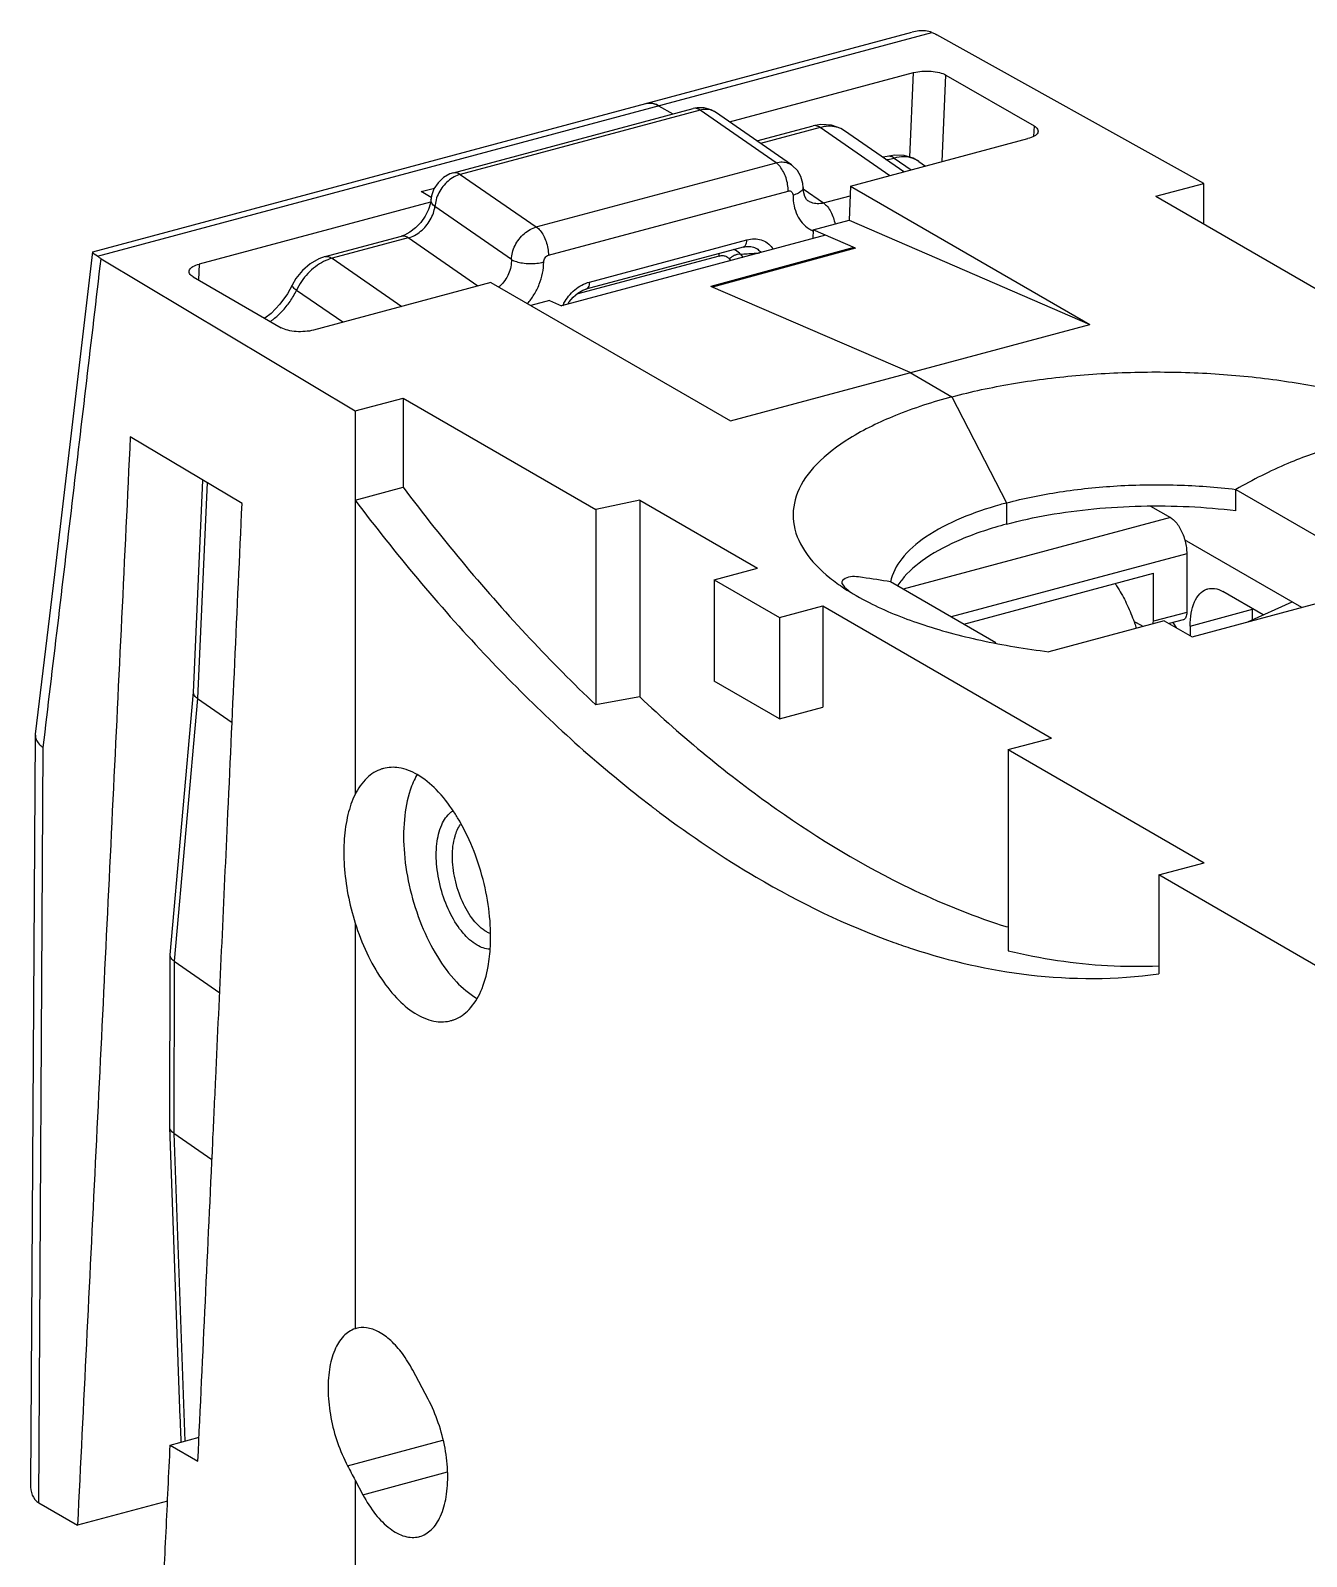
# Model space of a CAD drawing. Extents: x -77 to 255, y -304 to -148.
# Drawn here: x -47.08 to -25.09, y -202.11 to -175.8 of the extents above; entities that cross this region are included whole.
import ezdxf

# ---------------------------------------------------------------- set-up
doc = ezdxf.new("R2010")
doc.units = 0
doc.header["$LTSCALE"] = 1.21
doc.header["$MEASUREMENT"] = 0
doc.layers.get('0').update_dxf_attribs({"linetype": 'CONTINUOUS'})

msp = doc.modelspace()

# ---------------------------------------------------------------- linework, layer by layer
for p, q in [((-46.00217970051949, -179.6152112353287), (-31.88726837489949, -175.8316318657487)), ((-45.92467111283946, -179.6889494343087), (-31.54274578479948, -175.8337954987087)), ((-26.85632640479947, -178.4364972402087), (-31.46008885841948, -175.8730159460487)), ((-35.03140823595947, -177.3769450184487), (-31.85770534029947, -176.5262165573487)), ((-31.92178121671948, -177.9854571364487), (-31.85770534029947, -176.5262165573487)), ((-31.36693067287948, -178.0610352428487), (-31.30137067191947, -176.5679957295687)), ((-31.30137067191947, -176.5679957295687), (-29.78232857665948, -177.4453662328887)), ((-39.79082909301948, -178.2518463242687), (-35.65859754799948, -177.1441790044287)), ((-35.53932202327948, -177.1727745708087), (-39.67155357083948, -178.2804418906487)), ((-36.25436952129948, -177.0967720735887), (-36.00945722981947, -177.2382288645887)), ((-34.22882373241947, -178.0793291229487), (-35.53932202327948, -177.1727745708087)), ((-33.96306867083948, -178.1159830653887), (-35.27547208615948, -177.2081106164687)), ((-35.27512057555947, -177.2083541567487), (-35.27545290915947, -177.2081238828886)), ((-34.55908387199949, -177.7036816547887), (-33.59029323655949, -177.4439920116087)), ((-33.47101771183949, -177.4725875779887), (-34.49598026439946, -177.7473344097487)), ((-33.4557348594995, -177.4211300253286), (-33.59018543133948, -177.4439631851487)), ((-32.27031210461948, -178.3031915886087), (-33.47101771183949, -177.4725875779887)), ((-32.02495637485949, -178.2374226396287), (-33.04946498623949, -177.5287052356286)), ((-29.78232857665948, -177.4453662328887), (-29.79023969621949, -177.6255312243487)), ((-32.94500229701949, -178.4840459944887), (-29.88715095273949, -177.6643721753687)), ((-38.36105527743948, -179.1869964453287), (-34.22882373241947, -178.0793291229487)), ((-32.31168555247949, -177.9711094613086), (-32.38861513445949, -177.9858568740287)), ((-32.31149306873948, -177.9710578713687), (-32.31168535689949, -177.9711094384487)), ((-32.19008182311947, -177.9493546127687), (-32.31149306873948, -177.9710578713687)), ((-32.19230276863948, -177.9996762291687), (-31.89786745453948, -178.2033557583087)), ((-31.76915283769949, -178.0568987741087), (-31.65251172477949, -178.1375868093286)), ((-39.67155357083948, -178.2804418906487), (-38.36105527743948, -179.1869964453287)), ((-40.17107358779947, -178.6783608179487), (-40.34616764705947, -178.5772297425887)), ((-40.34526986627947, -178.5777482835887), (-40.11538199229949, -178.5161255772687)), ((-38.15155867077948, -179.6749804757087), (-34.01932712575947, -178.5673131533287)), ((-33.76199335035949, -178.5077583575286), (-33.76199389899949, -178.5079741737086)), ((-33.76039955877948, -178.5317086372887), (-33.41075982371947, -178.7735765558887)), ((-32.94500229701949, -178.4840459944887), (-32.97081000003948, -179.0717811512487)), ((-32.94500229701949, -178.4840459944887), (-28.81880261699948, -180.8672622999287)), ((-27.68277271481948, -178.6580307036687), (-26.85632640479947, -178.4364972402087)), ((-26.85632640479947, -179.1353707446686), (-26.85632640479947, -178.4364972402087)), ((-40.18307262399949, -178.7578769022487), (-44.17175535273947, -179.8270651778887)), ((-40.17611522109948, -178.7120513423886), (-40.17609937657949, -178.7118721149087)), ((-38.79008602211948, -179.7476178361487), (-40.10823718057949, -178.8357693093287)), ((-33.68066153943948, -178.7340539120487), (-33.68091311881949, -178.7338800769887)), ((-33.41075982371947, -178.7735765558887), (-32.95231967125949, -178.6506891613287)), ((-27.68277271481948, -178.6580307036687), (-24.36098103227948, -180.5766358885487)), ((-33.59064473191947, -179.2379312507487), (-32.97081000003948, -179.0717811512487)), ((-32.97081000003948, -179.0717811512487), (-28.81880261699948, -180.8672622999287)), ((-41.99960653981947, -179.6981546533887), (-40.68744095993947, -179.3464213715886)), ((-40.5681654352195, -179.3750169379687), (-41.88018899353949, -179.7267120461087)), ((-40.63466460117948, -179.3285138610486), (-40.68737980943948, -179.3464049682686)), ((-40.5397049993795, -179.2787244254487), (-40.63466460117948, -179.3285138610486)), ((-39.36745983053947, -180.2056209460487), (-40.5681654352195, -179.3750169379687)), ((-33.37884834575948, -179.3295198204287), (-37.92430304705948, -180.5480841828887)), ((-33.59064473191947, -179.2379312507487), (-33.59723723079949, -179.3880664191087)), ((-32.86108654409949, -179.5534191211687), (-33.59064473191947, -179.2379312507487)), ((-34.79352730455946, -179.5332213332687), (-37.50728030985948, -180.2606578641686)), ((-37.44648433035948, -180.1363102236087), (-34.73285560979949, -179.4089071648287)), ((-32.88698275087947, -179.5422206472487), (-35.35158159103949, -180.2131951981087)), ((-32.86108654409949, -179.5534191211687), (-35.32568538425949, -180.2243936720287)), ((-34.74424852325947, -179.5238739148287), (-34.74412613589948, -179.5238608058887)), ((-32.88698275087947, -179.5422206472487), (-32.88698275087947, -179.5604692340686)), ((-45.86216623657947, -179.7335717504487), (-41.48442608173949, -182.3576395604687)), ((-44.17175535273947, -179.8270651778887), (-44.18372686549947, -180.0997000555287)), ((-41.88018899353949, -179.7267120461087), (-40.67948338631948, -180.5573160541887)), ((-35.21092593889949, -179.6875820024487), (-37.66740405107947, -180.3460544294687)), ((-44.27657772881949, -180.0460711203687), (-42.75753563355948, -180.9234416236887)), ((-39.14334961835948, -180.1455469767887), (-42.20120096263946, -180.9652207959086)), ((-39.14334961835948, -180.1455469767887), (-35.01714993833949, -182.5287632822287)), ((-41.69848988271949, -180.8304663333887), (-42.49456539495947, -180.2797705513686)), ((-31.91797627639949, -181.6980127898087), (-35.35158159103949, -180.2131951981087)), ((-38.1360994332195, -180.4563653035887), (-38.45650961027948, -180.5422530083687)), ((-38.1360994332195, -180.4563653035887), (-37.92520082783949, -180.5475656418887)), ((-35.01714993833949, -182.5287632822287), (-28.81880261699948, -180.8672622999287)), ((-31.91797627639949, -181.6980127898087), (-31.19678435327947, -182.1145598510487)), ((-41.48442608173949, -182.3576395604687), (-40.65797977425947, -182.1361060944687)), ((-40.65797977425947, -182.1361060944687), (-40.65797977425947, -183.6730315778887)), ((-40.65797977425947, -182.1361060944687), (-37.33618809171949, -184.0547112793487)), ((-31.19678435327947, -182.1145598510487), (-30.25741824623947, -183.9441887292487)), ((-41.48442608173949, -182.3576395604687), (-41.48442608173949, -188.9694048510087)), ((-43.43249975733949, -183.9534031507487), (-45.35968841501949, -182.8036231109687)), ((-44.26923871885947, -187.2114890678886), (-44.10846621337947, -183.5501147980687)), ((-44.03664965393949, -183.5929612757487), (-44.2001294590595, -187.3159906241887)), ((-41.48442608173949, -183.8945650438886), (-40.65797977425947, -183.6730315778887)), ((-26.30457119893948, -184.0777359653287), (-26.30457119893948, -183.7113351563487)), ((-26.30457119893948, -183.7113351563487), (-23.54002697695948, -185.3080845587287)), ((-36.57740717341949, -183.8989265667886), (-37.33618809171949, -184.0547112793487)), ((-37.33618809171949, -184.0547112793487), (-37.33618809171949, -187.4240691050087)), ((-36.57740717341949, -183.8989265667886), (-36.57740717341949, -187.2888527892086)), ((-36.57740717341949, -183.8989265667886), (-34.55055123221948, -185.0696009183487)), ((-30.25741824623947, -183.9441887292487), (-30.25741824623947, -184.3092565030487)), ((-27.77353447893948, -184.0002428970487), (-27.43252155415948, -184.1972056298687)), ((-27.43252155415948, -184.1972056298687), (-32.03796808873949, -185.4317208214887)), ((-25.16760002863948, -185.7443644380087), (-27.18707464093949, -184.5779534078687)), ((-27.15101378595949, -184.8194665951487), (-31.21288505513948, -185.9082734599487)), ((-27.15101378595949, -184.8194665951487), (-27.15101378595949, -185.8307346691287)), ((-35.29435290945949, -185.2689810352086), (-34.55055123221948, -185.0696009183487)), ((-30.99545494897947, -186.0338570492687), (-27.72644264525948, -185.1575803791687)), ((-27.72644264525948, -185.9849815310687), (-27.72644264525948, -185.1575803791687)), ((-27.05933872419948, -186.2514553669287), (-22.92710717917949, -185.1437880445487)), ((-35.29435290945949, -185.2689810352086), (-35.29435290945949, -187.0157168000487)), ((-35.29435290945949, -185.2689810352086), (-34.16832183157948, -185.9193556729887)), ((-30.43860277083948, -186.3554845264086), (-32.25498462701948, -185.3063760988487)), ((-25.83265335181949, -185.8737176311686), (-26.52833607525949, -185.4719042082286)), ((-26.09952919347948, -185.9941731611486), (-25.33361761887949, -185.6484757626287)), ((-34.16832183157948, -185.9193556729887), (-33.42452015433949, -185.7199755561287)), ((-34.16832183157948, -185.9193556729887), (-34.16832183157948, -187.6660914403686)), ((-33.42452015433949, -185.7199755561287), (-33.42452015433949, -187.4667113209687)), ((-33.42452015433949, -185.7199755561287), (-29.48341137667948, -187.9962867921687)), ((-27.53790193267947, -185.9750461458087), (-29.52756908363948, -186.5083873346487)), ((-27.15101378595949, -185.8307346691287), (-27.72644264525948, -185.9849815310687)), ((-27.53790193267947, -185.9750461458087), (-27.05933872419948, -186.2514553669287)), ((-27.21183392593949, -185.9588772373287), (-27.45366317049948, -186.0237008922887)), ((-27.09135161419948, -186.0660515035486), (-26.01697141345947, -185.7780579977487)), ((-26.01697141345947, -185.9569103603887), (-26.01697141345947, -185.7780579977487)), ((-27.90019764445948, -186.0721614989487), (-28.01516325145948, -186.0081882334487)), ((-27.32066892289949, -186.1005158974087), (-27.38355541637948, -186.0049081231687)), ((-27.09135161419948, -186.0660515035486), (-27.09135161419948, -186.2329653175487)), ((-34.16832183157948, -187.6660914403686), (-35.29435290945949, -187.0157168000487)), ((-44.67185461415949, -191.7339642012286), (-44.26901480769948, -187.2081162069687)), ((-44.2001294590595, -187.3159906241887), (-44.60311092893949, -191.8434301900687)), ((-44.2001294590595, -187.3159906241887), (-43.60442259103948, -187.7280787433687)), ((-34.16832183157948, -187.6660914403686), (-33.42452015433949, -187.4667113209687)), ((-46.99692374099948, -187.9475478853287), (-47.07749970125948, -200.8678671424287)), ((-46.99572148279947, -187.9284182004487), (-46.99692214841949, -187.9475341185287)), ((-30.22721305645948, -188.1956669090287), (-29.48341137667948, -187.9962867921687)), ((-46.93687808257948, -201.1804877313087), (-46.86032280261946, -188.1618250742487)), ((-30.22721305645948, -188.1956669090287), (-30.22721305645948, -191.6645804258487)), ((-30.22721305645948, -188.1956669090287), (-26.84911982027948, -190.1467908274486)), ((-27.63424381263948, -190.3572476176087), (-26.84911982027948, -190.1467908274486)), ((-27.63424381263948, -190.3572476176087), (-27.63424381263948, -192.0594818509287)), ((-24.56547131417948, -192.1297136205487), (-27.63424381263948, -190.3572476176087)), ((-41.48442608173949, -191.1853636321887), (-41.48442608173949, -198.1793157199487)), ((-44.67975684625949, -194.6996346579887), (-44.67216687667948, -191.7408413096487)), ((-44.67216633819947, -191.7407749089687), (-44.67185607465947, -191.7339806197887)), ((-44.60311092893949, -191.8434301900687), (-44.61071181289947, -194.8064778225087)), ((-44.60311092893949, -191.8434301900687), (-43.81823247329947, -192.3863802598687)), ((-44.67969638917947, -194.7032312548087), (-44.67975691229947, -194.6996606167887)), ((-44.49674619119949, -199.7198070382487), (-44.67969490835947, -194.7032743001887)), ((-44.61071181289947, -194.8064778225087), (-44.41708500431949, -200.1158084966887)), ((-44.61071181289947, -194.8064778225087), (-43.95102538525947, -195.2628246466687)), ((-41.46601139161947, -198.1740545366687), (-41.48442608173949, -198.1793157199487)), ((-40.22553973997947, -199.3928424826287), (-40.48932379711948, -198.8959020007687)), ((-44.67088568797948, -200.1838411597087), (-44.17445906335948, -200.0507712810687)), ((-41.61425560617948, -200.5429022932487), (-39.9707031477995, -200.1023390443287)), ((-44.67088568797948, -200.1838411597087), (-44.19358353615948, -200.4605884141887)), ((-41.3510261097795, -201.0399914286087), (-39.8913150363195, -200.6487078728487)), ((-41.48442608173949, -200.7886803843687), (-41.48442608173949, -204.3324028905087)), ((-41.48442608173949, -200.7886803843687), (-41.3510261097795, -201.0399914286087)), ((-46.93687712499948, -201.1804882824887), (-46.26976283565949, -201.5658028306287)), ((-44.71681133653948, -201.1495766856887), (-46.26970605903949, -201.5658421371287))]:
    msp.add_line(p, q)
for points in [[(-35.4654105327995, -177.1329625803287), (-35.59108268937948, -177.1311273973087), (-35.65843041345948, -177.1441343588487)], [(-35.27511336195948, -177.2083592189687), (-35.34677894633947, -177.1678588884887), (-35.4654105327995, -177.1329625803287)], [(-33.04889636913947, -177.5290992886887), (-33.11332519125948, -177.4901318685286), (-33.27637854307949, -177.4323736147287), (-33.4557348594995, -177.4211300253286)], [(-31.76870664351949, -178.0572079302087), (-31.86500047429948, -178.0026455628287), (-32.02115226257948, -177.9553759494687), (-32.19008182311947, -177.9493546127687)], [(-39.79095159213949, -178.2518792502887), (-39.85110658231949, -178.2722481148086), (-39.96121880557948, -178.3344180387287), (-40.05537306989947, -178.4233224862687), (-40.12577374443947, -178.5321963020487), (-40.16714288699947, -178.6521514342487)], [(-33.76668734401949, -178.4385690851887), (-33.79978204795947, -178.3177542188687), (-33.86225351305947, -178.2111826565487), (-33.94964096083947, -178.1256347428087), (-33.96316541435948, -178.1159162506887)], [(-33.68066274593949, -178.7340530763886), (-33.70309313033948, -178.7138585803287), (-33.73520886493949, -178.6604680876687), (-33.75736856153947, -178.5768316407687), (-33.76668734401949, -178.4385690851887)], [(-40.16714288699947, -178.6521514342487), (-40.18566556775949, -178.7749556539687), (-40.21882723117949, -178.8838020098087), (-40.2748348001395, -178.9981464572687), (-40.35095469107949, -179.1077086689286), (-40.44180640929949, -179.2036035292087), (-40.5397049993795, -179.2787244254487)], [(-46.00794094883949, -179.6167556366087), (-46.31898155611947, -182.2510812696487), (-46.66702121817949, -185.1800327777486), (-46.99571930093947, -187.9284000165887)], [(-34.7936153053995, -179.5332451025887), (-34.76920993891949, -179.5276233028086), (-34.74422317913948, -179.5238712249687)], [(-41.99943043145947, -179.6981073585887), (-42.11079499917949, -179.7373129951887), (-42.2602417005395, -179.8220420154686), (-42.39338490135947, -179.9367831398087), (-42.50443114865948, -180.0765335105487), (-42.56705790681949, -180.1884784936686)], [(-42.56705480801949, -180.1884718693487), (-42.64989477441949, -180.3408929564287), (-42.77877810821948, -180.5203408754087), (-42.92899781793949, -180.6772932539087), (-43.0377357310195, -180.7616032503887)], [(-37.81759721271948, -180.5194780399486), (-37.79348252383949, -180.4799687514287), (-37.72449025135947, -180.3949852383887), (-37.64419073707947, -180.3261573928087), (-37.55895448387949, -180.2785294337086), (-37.50729911855947, -180.2606629340087)]]:
    msp.add_lwpolyline(points)
for points, start_tangent, end_tangent in [([(-31.54274578479948, -175.8337954987087), (-31.7688515809995, -175.8084649194487), (-31.88458885269949, -175.8305806384886)], (-0.9264897402349405, 0.3763200250310803), (-0.9649080232943984, -0.2625880929937544)), ([(-31.54274578479948, -175.8337954987087), (-31.51350737489949, -175.8462998018687), (-31.48592871529948, -175.8593854907087), (-31.46008885841948, -175.8730159460487)], (0.9264897434142099, -0.376320017203804), (0.87368673196616, -0.4864889458007156)), ([(-31.85770534029947, -176.5262165573487), (-31.71420346321949, -176.5022467221287), (-31.55809776577948, -176.5017283487687), (-31.41308955185949, -176.5248001365086), (-31.30137067191947, -176.5679957295687)], (0.965900154860657, 0.2589148331790961), (0.8659387142342154, -0.500150120654183)), ([(-36.41076560677948, -177.0513045927687), (-36.4649094583595, -177.0596212792087)], (-0.9996088467690745, -0.0279670066507171), (-0.9633866595250813, -0.2681159156952554)), ([(-36.46490940755947, -177.0596212792087), (-36.41076535277949, -177.0513045902287), (-36.25436952129948, -177.0967720735887)], (0.9633867109474552, 0.268115730925741), (0.865938714374416, -0.5001501204114455)), ([(-36.25436952129948, -177.0967720735887), (-36.41076560677948, -177.0513045927687)], (-0.8659387158243169, 0.5001501179011488), (-0.9996088469932872, -0.02796699863680378)), ([(-35.53932202327948, -177.1727745682687), (-35.60621660881947, -177.1428655628087), (-35.65845231333947, -177.1441866701487)], (-0.822401679335181, 0.5689072664562075), (-0.9679844963467371, -0.2510099895070987)), ([(-35.27546887559947, -177.2081470248287), (-35.33589215835948, -177.1769310420487), (-35.43320450881947, -177.1592461167887), (-35.53932199279947, -177.1727745885887)], (-0.8230732717909741, 0.5679351981197337), (-0.9659008750100084, -0.2589121465959063)), ([(-33.47101771183949, -177.4725875779887), (-33.53921310249947, -177.4424296322086), (-33.59020248743948, -177.4440423975887)], (-0.8224016823930762, 0.5689072620357716), (-0.9681587025822489, -0.2503372257860514)), ([(-33.07570755249948, -177.5119647814287), (-33.19093166291947, -177.4652169526486), (-33.32645839973947, -177.4509405626087), (-33.47101767119949, -177.4725876059287)], (-0.8625987292337493, 0.5058887548901647), (-0.9659006591239584, -0.2589129519817478)), ([(-33.04944816889949, -177.5287278517887), (-33.07108477535948, -177.5147165590087), (-33.07570755249948, -177.5119647814287)], (-0.8220865059980933, 0.5693626056001982), (-0.8625987136846556, 0.5058887814031635)), ([(-29.78232857665948, -177.4453662328887), (-29.72105961867948, -177.5020852025087), (-29.71436689901948, -177.5370822953287)], (0.8659387141448502, -0.500150120808906), (-0.02615262999741551, -0.9996579614769335)), ([(-29.71436689901948, -177.5370822953287), (-29.71956988835949, -177.5636279064487), (-29.77793478559948, -177.6205995527287)], (-0.02615262655139147, -0.9996579615670871), (-0.86580946454756, -0.500373831349989)), ([(-29.77793478559948, -177.6205995527287), (-29.88715095273949, -177.6643721753687)], (-0.8658094662252694, -0.5003738284470061), (-0.9659001580389054, -0.2589148213224138)), ([(-34.22882967093949, -178.0793250157687), (-34.1224312908995, -178.0659908184086), (-34.02434150993949, -178.0842135734287), (-33.96318335691947, -178.1159370888487)], (0.965901079458405, 0.2589113838769712), (0.8232687156456738, -0.5676518491462197)), ([(-34.01932712575947, -178.5673131533287), (-34.02934514483948, -178.4529233541687), (-34.05740557131949, -178.3405695428087), (-34.10221325157949, -178.2342992879887), (-34.16100213577948, -178.1438366926887), (-34.22882373241947, -178.0793291229487)], (0.0002408742598880239, 0.9999999709897951), (-0.8224016828951262, 0.5689072613100175)), ([(-32.33710151637948, -178.0248137023887), (-32.30430377145949, -178.0215598277687)], (0.9970720377154809, 0.07646797765011605), (0.9926969978754645, 0.1206344495119037)), ([(-32.19230277117947, -177.9996762469487), (-32.26175977221948, -177.9692896046487), (-32.31146689657947, -177.9711595272487)], (-0.8224016776525536, 0.5689072688885822), (-0.9684235952277828, -0.2493105296735295)), ([(-32.30430377145949, -178.0215598277687), (-32.19230276863948, -177.9996762291687)], (0.9926969936521178, 0.1206344842656828), (0.9659006146239671, 0.258913117993358)), ([(-31.76917568499948, -178.0569380094887), (-31.86624551371949, -178.0067056334487), (-32.02233036537947, -177.9781276565686), (-32.19230276863948, -177.9996762291687)], (-0.8230603283811101, 0.5679539557439311), (-0.9659008031835659, -0.2589124145523783)), ([(-39.6715476297795, -178.2804460003687), (-39.77928366271948, -178.3242434311887), (-39.88129633651948, -178.3953593189287), (-39.97062020663947, -178.4889526572687), (-40.04115674323947, -178.5986401010887), (-40.08809408141948, -178.7169360468687), (-40.10823718057949, -178.8357693093287)], (-0.9658994359248307, -0.2589175152053141), (-0.0525047477676639, -0.9986206744614563)), ([(-39.79092207479948, -178.2519896945686), (-39.74087448629948, -178.2500793123087), (-39.67155357083948, -178.2804418906487)], (0.968019641082644, 0.2508744197367063), (0.8224016812088583, -0.5689072637476548)), ([(-34.01932712575947, -178.5673131533287), (-33.98784857047949, -178.5659012511487), (-33.96109811851949, -178.5787756704087), (-33.94311693273949, -178.6041227215687), (-33.9367876261195, -178.6383104433887)], (0.9659025337200526, 0.2589059585123189), (-0.002008212795302091, -0.9999979835386513)), ([(-33.76201434853948, -178.5079743007087), (-33.76205984247949, -178.5105949558687), (-33.78338407973948, -178.5587726954287), (-33.84292010239949, -178.6030904858886), (-33.93678763119948, -178.6383104459287)], (0.006210297065504899, -0.9999807159192413), (-0.9659001536333176, -0.258914837757772)), ([(-40.5681654352195, -179.3750169379687), (-40.45942402963948, -179.3313748027487), (-40.3554858885195, -179.2612232971287), (-40.2636883454195, -179.1702816984687), (-40.18876454809947, -179.0639885607887), (-40.13590121719949, -178.9502139496287), (-40.10823718057949, -178.8357693093287)], (0.9658993342650319, 0.2589178944498971), (0.1247789298612062, 0.9921845688493105)), ([(-40.10823715771949, -178.8357693042487), (-40.16089092591949, -178.7763681479687), (-40.17638427059947, -178.7160957132687), (-40.17609425593949, -178.7120533235887)], (-0.78026279682987, 0.6254518110000393), (0.09408474974367416, 0.9955641917353548)), ([(-33.9367876261195, -178.6383104433887), (-33.91863014655948, -178.8205505208687), (-33.86449242907946, -178.9825380201087), (-33.77696717105948, -179.1167792299087), (-33.66061177765948, -179.2164295005086)], (-0.00201129936806141, -0.9999979773353805), (0.847764519326637, -0.530372812058533)), ([(-33.41075982371947, -178.7735765558887), (-33.51816450857947, -178.7865057883487), (-33.61817630245949, -178.7668493709687), (-33.68064630197949, -178.7340317937287)], (-0.9659009200453343, -0.2589119785865008), (-0.8235148897248992, 0.5672946557137544)), ([(-33.41075982371947, -178.7735765558887), (-33.34394663501948, -178.8368486315287), (-33.28642876681948, -178.9242352055487), (-33.24026958557948, -179.0320361862887), (-33.21311809301949, -179.1368225197687)], (0.8224016839701306, -0.5689072597560112), (0.1815934535031606, -0.9833736917595445)), ([(-40.5681654352195, -179.3750169379687), (-40.63643209827947, -179.3448457359287), (-40.68737031491949, -179.3464781355087)], (-0.8224016801446403, 0.568907265286068), (-0.968118327396057, -0.2504933215873456)), ([(-38.79008602211948, -179.7476178361487), (-38.77190619817947, -179.6274264458486), (-38.7268035985195, -179.5078612900087), (-38.65784859291949, -179.3970798021487), (-38.56974569063948, -179.3026418401487), (-38.46851044479948, -179.2309881048687), (-38.36105530537949, -179.1869964250087)], (0.03532838530610667, 0.9993757577566424), (0.965899230356914, 0.2589182820812796)), ([(-38.36105527743948, -179.1869964453287), (-38.2955556167195, -179.2486729132887), (-38.23878432055949, -179.3338259814887), (-38.1927164777195, -179.4391417881287), (-38.16227102933948, -179.5565824676487), (-38.15155867077948, -179.6749804757087)], (0.8224016823021023, -0.5689072621672816), (-0.0002408767118915476, -0.9999999709892045)), ([(-34.73285561233948, -179.4089071673687), (-34.60261851695947, -179.3912699052087), (-34.48370024323947, -179.4093823759687), (-34.37970178219948, -179.4621696897486), (-34.29616574657948, -179.5474256939887)], (0.965901937017554, 0.2589081846248536), (0.5813963803934735, -0.8136204575017566)), ([(-33.66061177765948, -179.2164295005086), (-33.59326456157947, -179.2518029806886)], (0.8477645233839745, -0.530372805573158), (0.9174530840116498, -0.3978439878111928)), ([(-45.92467111283946, -179.6889494343087), (-46.00044028819948, -179.6233001498086)], (-0.7559986223299365, 0.6545732067807529), (0.6317354543358, 0.7751840528127113)), ([(-35.2109259363595, -179.6875820202287), (-35.20492801591948, -179.6433671937486)], (0.04386813193739341, 0.9990373301335258), (0.2363578690148875, 0.9716660731726416)), ([(-34.84329530255948, -179.6561931091687), (-34.89094082321947, -179.6595140194686), (-34.9406078612995, -179.6750870464887), (-34.98960842115949, -179.7022560498087), (-35.03353282657946, -179.7391028341287)], (-0.9977196617873787, 0.06749427000034143), (-0.7003879944819545, -0.7137623254176041)), ([(-34.84329392333947, -179.6561946128487), (-34.92815043383948, -179.5886571863287), (-34.96123703009948, -179.5742332502286)], (-0.6556076725569189, 0.7551017015505264), (-0.9414573790021561, 0.3371320268416971)), ([(-34.84329569625947, -179.6561925910087), (-34.72491554439949, -179.6481172401287), (-34.60724701671947, -179.6402662296687), (-34.5156604358595, -179.6342636127687)], (0.9976377020225434, 0.06869509082299155), (0.9979012638999861, 0.06475389954906469)), ([(-34.84329569625947, -179.6561925910087), (-34.79696256311948, -179.7127770981087)], (0.607608164855422, -0.7942369407179612), (0.6588218341159551, -0.7522990036495389)), ([(-34.79354740865949, -179.5331488137286), (-34.77636408767947, -179.5251819691086), (-34.7537194110995, -179.4997208287687)], (0.9636568669321566, 0.267143112983472), (0.5037596292533362, 0.8638438724298168)), ([(-34.7537194110995, -179.4997208287687), (-34.73860495821947, -179.4598973473286), (-34.73285560979949, -179.4089071648287)], (0.5037596101099929, 0.8638438835934582), (0.01278182565886715, 0.9999183091297141)), ([(-34.7441261968595, -179.5238602394687), (-34.70575738357948, -179.5217679068487), (-34.61780726229949, -179.5346497632287), (-34.54494472831948, -179.5722995609286), (-34.4932875214995, -179.6279836202487)], (0.9943300840839522, 0.1063375939430681), (0.5505085870031392, -0.8348295009376507)), ([(-34.27811988731946, -179.5718880021886), (-34.29616574657948, -179.5474256939887)], (-0.605800123701031, 0.7956168739561872), (-0.5813898979575636, 0.8136250896776069)), ([(-46.86032280261946, -188.1618250742487), (-46.35876211663947, -183.9470442886887), (-45.86216623403948, -179.7335717504487)], (0.1187251325142162, 0.9929271589142286), (0.1164895925584911, 0.9931919123842868)), ([(-45.92467111283946, -179.6889494343087), (-45.90579947417947, -179.7042326066887), (-45.88494528931949, -179.7191208268487), (-45.86216623657947, -179.7335717504487)], (0.7559986211570855, -0.6545732081353356), (0.857715530118786, -0.5141245660275823)), ([(-44.34453940645949, -179.9543550553887), (-44.33933641457949, -179.9278094442687), (-44.28097151987947, -179.8708378005286), (-44.17175535273947, -179.8270651778887)], (0.02615262020381143, 0.9996579617331497), (0.9659001550212768, 0.2589148325798925)), ([(-41.88014622501947, -179.7267416294887), (-42.02677583777947, -179.7831545189487), (-42.16813675393948, -179.8716550937887), (-42.29729555073948, -179.9879026413287), (-42.40791565715949, -180.1261996596287), (-42.49456539495947, -180.2797705513686)], (-0.965899650613034, -0.2589167143033042), (-0.417850178599075, -0.9085159482610756)), ([(-41.99942684751949, -179.6982719734486), (-41.95089449855948, -179.6961114900886), (-41.88018899353949, -179.7267120461087)], (0.968446715979001, 0.2492207020082568), (0.8224016861126744, -0.5689072566587897)), ([(-38.79009195555949, -179.7476137315086), (-38.80103624659949, -179.8731263252886), (-38.8400820917995, -179.9965491874087), (-38.90455170631947, -180.1105367648687), (-38.98926047263947, -180.2068122720887)], (0.02981775697185177, -0.9995553518285858), (-0.7363111720517121, -0.6766430801477498)), ([(-38.79009197587948, -179.7476137315086), (-38.70464521255948, -179.7837454347087), (-38.59911345003948, -179.8071937139487), (-38.47799791375948, -179.8171896858287), (-38.35181436119947, -179.8117243221087), (-38.23430843415949, -179.7902844589686)], (0.8639215495139011, -0.5036264054688757), (0.9659001397501435, 0.2589148895499316)), ([(-38.51303805449948, -180.5098131850087), (-38.40157751795948, -180.3565685232487), (-38.31089833685948, -180.1750601232487), (-38.25404584197949, -179.9834076363487), (-38.23430843415949, -179.7902844589686)], (0.6515505161457854, 0.7586052497248889), (0.002023153390923055, 0.9999979534230843)), ([(-38.23430843415949, -179.7902844589686), (-38.22788063903948, -179.7527356059487), (-38.20981665941949, -179.7176701795087), (-38.18299278113949, -179.6904100257487), (-38.15155867077948, -179.6749804757087)], (0.002026309741723977, 0.999997947032308), (0.96589777622322, 0.2589237066918332)), ([(-35.21092593889949, -179.6875820024487), (-35.14159031683948, -179.6806421255487), (-35.0810305878195, -179.6982267893887), (-35.03353278847948, -179.7391028722287)], (0.9658975298792076, 0.2589246256601433), (0.6076190883277506, -0.7942285839100436)), ([(-35.03353278847948, -179.7391028722287), (-35.01021554021949, -179.7686185332886)], (0.6076083460201049, -0.7942368021230901), (0.6320406923815859, -0.7749351993385031)), ([(-44.27657772881949, -180.0460711203687), (-44.33784668679948, -179.9893521507487), (-44.34453940645949, -179.9543550553887)], (-0.8659387141448502, 0.500150120808906), (0.02615262999741551, 0.9996579614769335)), ([(-42.49456538225948, -180.2797705539086), (-42.54780511829949, -180.2328104598687), (-42.56825073399949, -180.1988050440087), (-42.56509570093948, -180.1895842471087)], (-0.7972388293178034, 0.6036640199879222), (0.4909393673146121, 0.8711937428728058)), ([(-37.88441874023948, -180.4991051596887), (-37.80386285359947, -180.3800331219887), (-37.69745711771947, -180.2708491163287), (-37.57716839715948, -180.1886137537487)], (0.4905547697213886, 0.8714103613703452), (0.880709424480305, 0.4736569535344859)), ([(-37.57716839715948, -180.1886137537487), (-37.44648433797948, -180.1363102236087)], (0.8807094260174279, 0.4736569506763862), (0.9658983062823121, 0.2589217293333275)), ([(-37.44648433035948, -180.1363102236087), (-37.45198506611948, -180.1862110763087), (-37.46651513103947, -180.2256691939887), (-37.48936671093949, -180.2521468220087), (-37.50722616721947, -180.2605597134886)], (-0.01278183514017782, -0.9999183090085157), (-0.9636910355464218, -0.2670198269931757)), ([(-42.89092923519948, -180.7748311233487), (-42.74477512821949, -180.6418197586887), (-42.60558058567949, -180.4702223066087), (-42.49456537971949, -180.2797705615287)], (0.7881248665108077, 0.6155153895617246), (0.4348868710837625, 0.9004850966889875)), ([(-38.98926047263947, -180.2068122720887), (-39.00893444903949, -180.2240945692487)], (-0.7363111910213641, -0.6766430595053056), (-0.766057271352421, -0.6427723212834254)), ([(-37.89102128481949, -180.5110464312087), (-37.91060823065948, -180.5463151998887)], (-0.4771765204295571, -0.8788074694440988), (-0.4938013560019813, -0.8695747356096568)), ([(-37.89102128481949, -180.5110464312087), (-37.88441874023948, -180.4991051596887)], (0.477180527078488, 0.8788052938945558), (0.4905546929453287, 0.8714104045909219)), ([(-42.94661444767948, -180.8158958951686), (-42.90620243807948, -180.7865733884087)], (0.8211840010315459, 0.5706635054476692), (0.7974111039534572, 0.603436435170871)), ([(-42.90620243807948, -180.7865733884087), (-42.89092923519948, -180.7748311233487)], (0.7974110749500695, 0.6034364734973969), (0.7881248677349055, 0.6155153879943519)), ([(-42.20120096263946, -180.9652207959086), (-42.34470284225949, -180.9891906285887), (-42.50080853969948, -180.9897090019487), (-42.6458167536195, -180.9666372142087), (-42.75753563355948, -180.9234416236887)], (-0.965900154860657, -0.2589148331790961), (-0.8659387142342154, 0.500150120654183)), ([(-31.19678435327947, -182.1145598510487), (-30.17257428587948, -181.8920018227087), (-29.06129142589948, -181.7482310205887), (-27.90150612545948, -181.6882098426887), (-26.73365112055949, -181.7140180740287), (-25.59837834411948, -181.8247413577887), (-24.53519477071947, -182.0165124855487), (-23.58109082675948, -182.2826468377087), (-22.76925666429948, -182.6138754005487), (-22.12793061903947, -182.9986672928887), (-21.67941963899949, -183.4236305526887), (-21.43932545573948, -183.8739773659887), (-21.41600323669948, -184.3340376371287)], (0.9659001550940187, 0.2589148323085235), (-0.1838731998086963, -0.9829499714594386)), ([(-31.19678435327947, -182.1145598510487), (-32.17256987439949, -182.4379339617287), (-32.96171104947948, -182.8323209199687), (-33.5315838213395, -183.2813980609287), (-33.85859325875947, -183.7665582767887), (-33.92921702149948, -184.2677085800486), (-33.74054945369949, -184.7640964874487), (-33.30042003423949, -185.2351691267087), (-33.05938818457948, -185.4110653687687)], (-0.9659001551011727, -0.2589148322818351), (0.8328866428741518, -0.5534436196414457)), ([(-45.35968841501949, -182.8036231109687), (-45.65902448893948, -189.0570386152887), (-45.96238510649948, -195.3115445517687), (-46.26970605903949, -201.5658421371287)], (-0.04749630810137821, -0.9988714135046307), (-0.04939449948984554, -0.9987793467128503)), ([(-22.45300553657948, -184.6241945422087), (-22.32101871647949, -184.2884403115087), (-22.23965992821948, -183.7871489315687), (-22.32001892167948, -183.3953487601287), (-22.53306348669949, -183.1082246785487), (-22.86372221577948, -182.9172477960886), (-23.31202730087948, -182.8224060553687), (-23.88758786171948, -182.8353715539487), (-24.59230846395948, -182.9766114822887), (-25.40691909533948, -183.2639477478487), (-26.30457119893948, -183.7113351563487)], (0.4263683777397741, 0.9045496152580872), (-0.8676717379826706, -0.4971375615522651)), ([(-40.65797977425947, -183.6730315778887), (-39.57751278863947, -185.0328696938687), (-38.46843161589948, -186.2852596986087), (-37.33618809171949, -187.4240691050087)], (0.602114754466704, -0.7984095580925247), (0.726508124347431, -0.687157875060148)), ([(-30.25741824623947, -183.9441887292487), (-29.34520161753949, -183.7547263090887), (-28.34862735211948, -183.6500071611487), (-27.31780626415949, -183.6352968832286), (-26.30457119893948, -183.7113351563487)], (0.9659001551294906, 0.2589148321761932), (0.9926319182729957, -0.1211687865156409)), ([(-43.88618901759949, -193.8656051144687), (-43.68307572303948, -189.4549584849287), (-43.43249975733949, -183.9534031507487)], (0.04622555370783265, 0.9989310277413573), (0.04522010509034475, 0.9989770478322403)), ([(-41.48442608173949, -183.8945650438886), (-39.25965629709947, -186.5443016036887), (-36.9395997865995, -188.7256789224087), (-36.38274020435949, -189.1676829964887)], (0.60211475449777, -0.7984095580690965), (0.7937727946202706, -0.6082143951936076)), ([(-30.37009725887947, -183.9753471302287), (-31.03940818085948, -184.2088676664887), (-31.65185056785948, -184.5354542548687), (-32.06394992399949, -184.9075267136687), (-32.25498462701948, -185.3063760988487)], (-0.9616428965335635, -0.2743044650503125), (-0.1849613549254438, -0.9827457947934166)), ([(-30.25741824623947, -183.9441887292487), (-30.37009725887947, -183.9753471302287)], (-0.965900155458806, -0.2589148309476586), (-0.9616428938688891, -0.2743044743919951)), ([(-30.25741824623947, -184.3092565030487), (-29.53474255417947, -184.1509440561487), (-28.75338269957949, -184.0462749233487), (-27.93700283373948, -183.9982336097286), (-27.11199556071948, -184.0083742676287), (-26.30457119893948, -184.0764029301487)], (0.9659001550417672, 0.2589148325034513), (0.9926319182822364, -0.1211687864399387)), ([(-30.25741824623947, -184.3092565030487), (-31.03950653219948, -184.5739771470887), (-31.65191926215948, -184.9005688738887), (-32.06397940831948, -185.2726321759887)], (-0.9659001549860984, -0.2589148327111274), (-0.6116194591051183, -0.7911520948869203)), ([(-27.43252155415948, -184.1972056298687), (-27.37057017691949, -184.2442567473486), (-27.31029203483949, -184.3133936372687), (-27.25660987143948, -184.3996084889686), (-27.21270484875949, -184.4966750690286), (-27.17891678069948, -184.6038235517087), (-27.15791112039948, -184.7143534220887), (-27.15101378595949, -184.8194665951487)], (0.8659387151068964, -0.5001501191432605), (0, -1)), ([(-33.01172202133949, -185.2335878547887), (-33.09548503643948, -185.3022792363287), (-33.01642429031948, -185.4221174497887), (-32.94409610629948, -185.4824230441887)], (-0.9257255053683671, -0.3781960982221806), (0.7878108634122016, -0.615917237532545)), ([(-33.05938818457948, -185.4110653687687), (-32.62706758871948, -185.6614238876087)], (0.8328866436077359, -0.5534436185374627), (0.8912202523516377, -0.453570790283373)), ([(-32.25498462701948, -185.3063760988487), (-32.73879555677948, -185.2304909597887), (-33.01172202133949, -185.2335878547887)], (-0.9803302910485889, 0.1973639289550874), (-0.9257255061466428, -0.3781960963171647)), ([(-32.06397940831948, -185.2726321759887), (-32.12854953825948, -185.3644772882087)], (-0.6116194605410546, -0.7911520937768345), (-0.5356531185526548, -0.8444381188605921)), ([(-28.38636228299949, -185.3332184149887), (-28.33615481419949, -185.4104293578487), (-28.19219128957948, -185.6721131245487), (-28.06971155231948, -185.9608095651887), (-28.04892561725948, -186.0188113364087)], (0.5609833966301102, -0.8278270524121235), (0.3288079355502722, -0.9443968135901181)), ([(-27.09135161419948, -186.0660515035486), (-27.07261333569949, -185.8416678806886), (-27.01597040351947, -185.6500603721087), (-26.92659337373948, -185.5113822318887), (-26.80999014237948, -185.4325315005887), (-26.78743138891949, -185.4254908999886)], (0, 1), (0.9671046299461098, 0.2543789195998715)), ([(-26.78743138891949, -185.4254908999886), (-26.67229793871948, -185.4193161828487), (-26.52833607525949, -185.4719042082286)], (0.9671046301787836, 0.2543789187152865), (0.8659387151386846, -0.5001501190882237)), ([(-32.62706758871948, -185.6614238876087), (-31.74838387999948, -186.0252154587287), (-30.70075793105948, -186.3114858691687), (-29.52756908363948, -186.5083873346487)], (0.8912202526518355, -0.4535707896935151), (0.9926087990857855, -0.1213580321918368)), ([(-27.15101378595949, -185.8307346691287), (-27.15475793899948, -185.8755918057287), (-27.16613659797947, -185.9140376394287), (-27.18401546493948, -185.9417213305687), (-27.20728979227948, -185.9574400291287), (-27.21179458895949, -185.9588459292887)], (0, -1), (-0.9670892529379315, -0.2544373731430855)), ([(-28.06051228953947, -185.9886594002687), (-28.05341405633948, -185.9909552453087), (-28.01516325145948, -186.0081882334487)], (0.9569690872363963, -0.2901898793444364), (0.8738231545683217, -0.4862438632417552)), ([(-28.04892561725948, -186.0188113364087), (-28.02044613395948, -186.1042167637687)], (0.3288079309780277, -0.9443968151820233), (0.3038539446961339, -0.9527186259817738)), ([(-27.72971830545949, -186.0266490017087), (-27.72866388795948, -186.0196335217087), (-27.72644264525948, -185.9849815310687)], (0.1645841433013996, 0.9863630466383787), (0, 1)), ([(-44.20012945143947, -187.3159904336887), (-44.2533864061395, -187.2640754473487), (-44.26923456341947, -187.2114763856687)], (-0.8224016835554133, 0.5689072603555186), (0.04036890595176537, 0.9991848434760495)), ([(-36.57740717341949, -187.2888527892086), (-36.83043025131948, -187.3339786603487), (-37.08335737817947, -187.3790507876287), (-37.33618809171949, -187.4240691050087)], (-0.9844534904886022, -0.175645452730231), (-0.9845273830615333, -0.1752307963858206)), ([(-36.57740717341949, -187.2888527892086), (-34.22290430559949, -189.2214608772487), (-31.91360167757949, -190.5889649773887)], (0.7286350184431427, -0.6849021900230434), (0.9015421120821929, -0.4326913682318827)), ([(-46.99451837877947, -187.9475419798287), (-46.98099016859948, -188.0226995663687)], (-0.003270630885541121, -0.9999946514725019), (0.3567826004291874, -0.9341874415934882)), ([(-46.98099016859948, -188.0226995663687), (-46.86032279753948, -188.1618250259887)], (0.356782591442457, -0.9341874450256785), (0.8053088118263214, -0.592855562169133)), ([(-40.9974519909195, -188.5220865889287), (-41.02514887227949, -188.5301675659087), (-41.28205340799948, -188.6866776973887), (-41.48442608173949, -188.9694048510087)], (-0.9666687069432696, -0.2560304884513315), (-0.4478123202495617, -0.8941275780517588)), ([(-40.4146965574995, -188.6267372686287), (-40.72986207143947, -188.5097433979687), (-40.9974519909195, -188.5220865889287)], (-0.86593871410646, 0.5001501208753736), (-0.9666687065567359, -0.2560304899107283)), ([(-40.41713485589946, -188.6278733598286), (-40.53394680667947, -188.8934843907087)], (-0.5002030452092968, -0.865908143837062), (-0.3151905289378022, -0.9490284139412837)), ([(-39.68113223341948, -189.4325128148087), (-39.78130407523949, -189.2696998409687), (-40.08682848323949, -188.8865903074686), (-40.4146965574995, -188.6267372686287)], (-0.4990184013507349, 0.8665913887832931), (-0.8659387145328565, 0.5001501201371286)), ([(-41.48442608173949, -188.9694048510087), (-41.6069507109595, -189.3155479433287), (-41.67034605279946, -189.7352619984887), (-41.67044213591947, -190.1995285121687), (-41.60713283149948, -190.6942068014487), (-41.48442608173949, -191.1853636321887)], (-0.4423212434505181, -0.8968566873209943), (0.2979275459497639, -0.9545884858745948)), ([(-40.53394680667947, -188.8934843907087), (-40.63552959055949, -189.3997205588287), (-40.63552959055949, -189.9884778623887), (-40.53394680667947, -190.6120586929487), (-40.33901086939949, -191.2199442310487), (-40.06651433031948, -191.7628872142487), (-39.73853323875949, -192.1969016243487), (-39.39302043981948, -192.4801711086087)], (-0.3151905272101329, -0.9490284145150759), (0.860567523680865, -0.5093363693923535)), ([(-39.38163867187947, -191.5674915852287), (-39.62234199031948, -191.3591624921087), (-39.83401293603947, -191.0373543092086), (-39.99112087175948, -190.6408818534887), (-40.07471625701947, -190.2175655525486), (-40.07471625701947, -189.8184636024687), (-39.99112087175948, -189.4917135854087), (-39.83401293603947, -189.2767263801287), (-39.79463072371948, -189.2503398415886)], (-0.8659387148736859, 0.5001501195470311), (0.8635329334061749, 0.504292447814685)), ([(-36.38274020435949, -189.1676829964887), (-36.23572727765949, -189.2792626945887)], (0.7937727908371177, -0.6082144001309518), (0.799336463574283, -0.6008836975659756)), ([(-36.23572727765949, -189.2792626945887), (-34.57018924983947, -190.3955098931287), (-32.19833449139948, -191.5207350442487)], (0.7993364625210748, -0.6008836989670251), (0.9414211372055117, -0.3372332166656798)), ([(-39.21634940885949, -191.3393179699486), (-39.4425789640195, -191.1351727902287), (-39.6343671199395, -190.8151484848887), (-39.7625158704995, -190.4279658531087), (-39.80751572461949, -190.0325699408286), (-39.7625158704995, -189.6891561902687), (-39.66739000029949, -189.4878259325287)], (-0.8659387146650653, 0.5001501199082277), (0.6091026637451684, 0.7930913850361383)), ([(-39.14791159551947, -191.4269116174686), (-39.19107624629947, -190.8666125780487), (-39.31762859923947, -190.2946347888087), (-39.51894432055948, -189.7499575926687), (-39.68113223341948, -189.4325128148087)], (-0.0001565646695599735, 0.9999999877437521), (-0.4990184003010668, 0.8665913893877347)), ([(-31.91360167757949, -190.5889649773887), (-31.84247818507949, -190.6228553820487), (-30.24442351479948, -191.2540801952887)], (0.9015421119906777, -0.4326913684225612), (0.9535304817709866, -0.3012965654195052)), ([(-41.48442608173949, -191.1853636321887), (-41.28205340799948, -191.7018641866887), (-41.02514887227949, -192.1551408925287), (-40.72986207143947, -192.5166694049286), (-40.4146965574995, -192.7637430306686)], (0.3024204103813233, -0.9531746405485156), (0.8659387148116241, -0.5001501196544824)), ([(-39.15872602397948, -191.3679159620287), (-39.21634940885949, -191.3393179699486)], (-0.9230179268344919, 0.384756945021343), (-0.8659387121023144, 0.500150124345266)), ([(-39.15174057693949, -191.5865912142887), (-39.14791159551947, -191.4269116174686)], (0.0490577062825371, 0.9987959458539548), (-0.0001565647925127177, 0.9999999877437329)), ([(-44.60311105593948, -191.8434315997686), (-44.65631799295949, -191.7911408356687), (-44.67213562705948, -191.7407747159287)], (-0.822401683083032, 0.5689072610383844), (-0.006351309121894614, 0.9999798302328095)), ([(-39.8318761534195, -192.8682256639687), (-39.78130407523949, -192.8524519261487), (-39.51894432055948, -192.6752624202287), (-39.31762859923947, -192.3631376672887), (-39.19107624629947, -191.9373484579087), (-39.15174057693949, -191.5865912142887)], (0.9671026608124612, 0.2543864057874514), (0.04905769965179351, 0.9987959461796362)), ([(-39.1654009687195, -191.6370397240087), (-39.38163867187947, -191.5674915852287)], (-0.9990527335440879, 0.04351592350032063), (-0.8659387157382452, 0.5001501180501694)), ([(-32.19833449139948, -191.5207350442487), (-31.87804232019948, -191.6303804586887)], (0.9414211376787748, -0.3372332153445171), (0.9506437496343934, -0.3102844844349468)), ([(-31.87804232019948, -191.6303804586887), (-29.87099370793948, -192.0790770644687), (-27.63424381263948, -192.0594818509287)], (0.9506437489412706, -0.3102844865585235), (0.9900471403715005, 0.1407361355239453)), ([(-30.22721305645948, -191.6645804258487), (-28.51447178801948, -191.9181919557087), (-27.63235802011948, -191.9223361282687)], (0.9727219731198011, -0.2319740567604943), (0.9989284433026362, 0.04628136948029864)), ([(-40.4146965574995, -192.7637430306686), (-40.08682848323949, -192.8826310148887), (-39.8318761534195, -192.8682256639687)], (0.8659387144519063, -0.5001501202772822), (0.9671026606967595, 0.254386406227315)), ([(-44.19358353615948, -200.4605884141887), (-43.93677034645947, -194.9573542771687), (-43.88618901759949, -193.8656051144687)], (0.04689398427307993, 0.9988998719786665), (0.04622555382418241, 0.9989310277359733)), ([(-44.61071181289947, -194.8064779266487), (-44.66393224239948, -194.7529875230886), (-44.67960774063948, -194.7032269545887)], (-0.8224016872690127, 0.5689072549872086), (-0.04847129892744822, 0.9988245757790934)), ([(-41.48442608173949, -198.1793157199487), (-41.68500702931948, -198.3082916697687), (-41.83627643721948, -198.5473656848887), (-41.92703413987948, -198.8801289258887), (-41.94909846201949, -199.2761268943687), (-41.90085939923949, -199.7103799654087), (-41.78640754533947, -200.1429047493287), (-41.61425560617948, -200.5429022932487)], (-0.9535000552644076, -0.3013928410078309), (0.466995754767844, -0.884259557499274)), ([(-40.48932379711948, -198.8959020007687), (-40.66922528897948, -198.6091109995487), (-40.86937777411947, -198.3846254109287), (-41.07962110775949, -198.2333146086487), (-41.2883909569195, -198.1635642249087), (-41.46602997425947, -198.1739842802687)], (-0.4688563708121468, 0.8832744214279402), (-0.9667536029788147, -0.2557097399933766)), ([(-40.37412155101947, -201.7618715063087), (-40.17210531801948, -201.6453100757287), (-40.01193190709949, -201.4108963408487), (-39.91465383901948, -201.0797129900087), (-39.88815200479948, -200.6785905258087), (-39.93457342325948, -200.2400255101287), (-40.05015730689948, -199.7995478693687), (-40.22553973997947, -199.3928424826287)], (0.9653688076647735, 0.2608889901622787), (-0.4688563708880479, 0.8832744213876509)), ([(-44.48068924591948, -200.1328309315287), (-44.48726216393948, -199.9697069931087), (-44.49677970649947, -199.7188880764087)], (-0.04114849793736607, 0.999153041889729), (-0.03643749525634896, 0.9993359339778809)), ([(-44.77771942655949, -202.4275897532287), (-44.74209231721949, -201.6805333428487), (-44.70646103465947, -200.9321974049287), (-44.67088568797948, -200.1838411597087)], (0.04767366455512462, 0.998862964428998), (0.04744646910741213, 0.9988737821012419)), ([(-41.61425560617948, -200.5429022932487), (-41.54934685105948, -200.6657937060887), (-41.48442608173949, -200.7886803843687)], (0.4669957588102226, -0.8842595553644103), (0.4671590807217066, -0.8841732823939265)), ([(-47.07757339173949, -200.8678941451687), (-47.04843252545948, -201.0457465174287), (-46.93687712499948, -201.1804882824887)], (-0.01335843374753178, -0.9999107721431012), (0.8659377455912943, -0.5001517977177197)), ([(-41.3510261097795, -201.0399914286087), (-41.13005356975947, -201.3799757092687), (-40.88139280723948, -201.6256953803887), (-40.62518883399949, -201.7572436948887), (-40.38219777311949, -201.7639633893487), (-40.37412155101947, -201.7618715063087)], (0.4688563706559589, -0.8832744215108475), (0.9653688074532393, 0.2608889909450198))]:
    msp.add_spline(points, degree=3, dxfattribs=dict(start_tangent=start_tangent, end_tangent=end_tangent))

doc.saveas('drawing.dxf')
